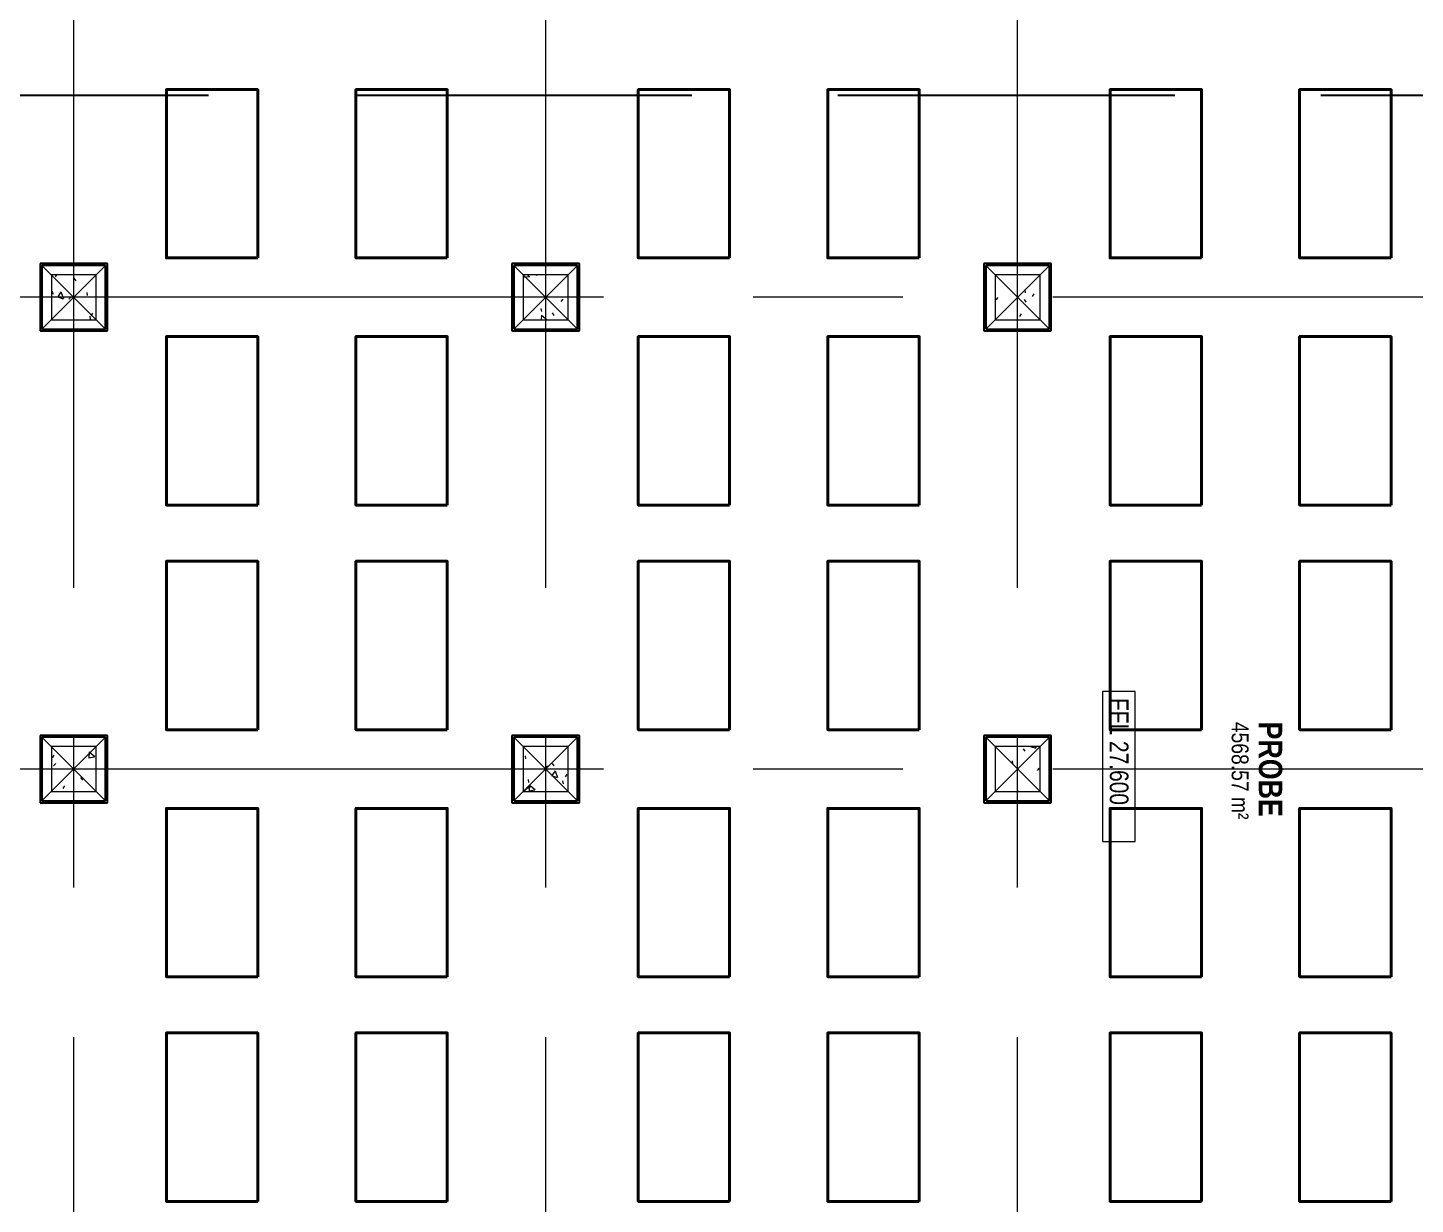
# Model space of a CAD drawing. Extents: x -14231 to 516634, y -267190 to 70805.
# Drawn here: x 418883 to 455932, y -110319 to -78894 of the extents above; entities that cross this region are included whole.
import ezdxf

# ---------------------------------------------------------------- set-up
doc = ezdxf.new("R2010")
doc.units = 0
doc.header["$LTSCALE"] = 8
doc.linetypes.add('IDA - Grid Line', pattern=[3500, 2000, -500, 500, -500])
doc.linetypes.add('IDA - Hidden 065', pattern=[537.5, 375, -162.5])
doc.layers.get('0').update_dxf_attribs({"color": 1, "linetype": 'CONTINUOUS'})
doc.layers.add('0-1.7M Column', color=254, linetype='CONTINUOUS')
doc.layers.add('0-T50单抗铝蜂巢库板H5000', color=3, linetype='CONTINUOUS')
for name, color, linetype, lineweight in [('A-_ANOTGRID_E', 7, 'CONTINUOUS', 9), ('A-_ROOMNAME_A', 7, 'CONTINUOUS', 9), ('A-ANOT----_D', 7, 'CONTINUOUS', 9), ('A-COLN----_E', 7, 'CONTINUOUS', 9), ('A-COLN----_E1', 7, 'CONTINUOUS', 9)]:
    doc.layers.add(name, color=color, linetype=linetype, lineweight=lineweight)
doc.styles.add('Arial', font='arial.ttf', dxfattribs={"width": 0.8, "height": 0.25})
doc.styles.add('Arial Narrow_3', font='ARIALN.TTF', dxfattribs={"height": 0.35})
doc.styles.add('Arial Narrow_B_3', font='ARIALNB.TTF', dxfattribs={"height": 2.6})

# ---------------------------------------------------------------- blocks, each defined once
blk = doc.blocks.new('IDA - Rectangle Column - 1200W X 1200D-V76-PH1 LEVEL 3 - PROBE')
at = {"layer": 'A-COLN----_E1'}
h = blk.add_hatch(dxfattribs=at)
h.set_pattern_fill('FP_72', color=256, style=0, pattern_type=2)
h.set_pattern_definition([(50, (-904857.2, -375956.1), (1821.8403, -159.3907), [190.5, -2095.5]), (355, (-904857.2, -375956.1), (-352.428, 1910.5674), [152.4, -1676.4]), (100.451, (-904705.4, -375969.4), (1469.4262, 1751.166), [161.9, -1780.901]), (46.184, (-904857.2, -375448.1), (2710.791, -420.428), [285.75, -3143.25]), (96.636, (-904631.3, -375483.2), (2374.0256, 2474.276), [242.85, -2671.351]), (351.184, (-904857.2, -375448), (2374.05, 2474.2525), [228.6, -2514.6]), (21, (-904603.2, -375575.1), (1516.1442, -1022.6516), [190.5, -2095.5]), (326, (-904603.2, -375575.1), (618.021, 1841.8805), [152.4, -1676.4]), (71.451, (-904476.8, -375660.3), (2134.1713, 819.2124), [161.9, -1780.901]), (37.5, (-904857.2, -375956.1), (30.88603, 845.5504), [83.82, -1572.26, 83.82, -3300.73]), (37.5, (-904857.2, -375956.1), (30.88603, 845.5504), [-1739.9, -1617.98, 83.82, -1598.93]), (7.5, (-904857.2, -375956.1), (668.1966, 1001.80575), [83.82, -886.46, 83.82, -1534.16, -641.35]), (7.5, (-904857.2, -375956.1), (668.1966, 1001.80575), [-2588.26, 83.82, -557.53]), (327.5, (-905423.6, -375956.1), (1355.90933, -57.2896), [83.82, -551.18, 83.82, -4526.28]), (327.5, (-905423.6, -375956.1), (1355.90933, -57.2896), [-718.82, -1897.38, 83.82, -2545.08]), (317.5, (-905677.6, -375956.1), (1481.2932, 254.2664), [83.82, -741.68, 83.82, -3098.8]), (317.5, (-905677.6, -375956.1), (1481.2932, 254.2664), [-909.32, -1231.9, 83.82, -1783.08])])
h.paths.add_polyline_path([(600, -600), (600, 600), (-600, 600), (-600, -600)])
at = {"layer": 'A-COLN----_E'}
for p, q in [((600, 600), (-600, 600)), ((-600, 600), (-600, -600)), ((600, -600), (600, 600)), ((-600, -600), (600, -600))]:
    blk.add_line(p, q, dxfattribs=at)
blk = doc.blocks.new('IDA - Rectangle Column - 1200W X 1200D-V77-PH1 LEVEL 3 - PROBE')
at = {"layer": 'A-COLN----_E1'}
h = blk.add_hatch(dxfattribs=at)
h.set_pattern_fill('FP_73', color=256, style=0, pattern_type=2)
h.set_pattern_definition([(50, (-904857.2, -363356.1), (1821.8403, -159.3907), [190.5, -2095.5]), (355, (-904857.2, -363356.1), (-352.428, 1910.5674), [152.4, -1676.4]), (100.451, (-904705.4, -363369.4), (1469.4262, 1751.166), [161.9, -1780.901]), (46.184, (-904857.2, -362848.1), (2710.791, -420.428), [285.75, -3143.25]), (96.636, (-904631.3, -362883.2), (2374.0256, 2474.276), [242.85, -2671.351]), (351.184, (-904857.2, -362848), (2374.05, 2474.2525), [228.6, -2514.6]), (21, (-904603.2, -362975.1), (1516.1442, -1022.6516), [190.5, -2095.5]), (326, (-904603.2, -362975.1), (618.021, 1841.8805), [152.4, -1676.4]), (71.451, (-904476.8, -363060.3), (2134.1713, 819.2124), [161.9, -1780.901]), (37.5, (-904857.2, -363356.1), (30.88603, 845.5504), [83.82, -1572.26, 83.82, -3300.73]), (37.5, (-904857.2, -363356.1), (30.88603, 845.5504), [-1739.9, -1617.98, 83.82, -1598.93]), (7.5, (-904857.2, -363356.1), (668.1966, 1001.80575), [83.82, -886.46, 83.82, -1534.16, -641.35]), (7.5, (-904857.2, -363356.1), (668.1966, 1001.80575), [-2588.26, 83.82, -557.53]), (327.5, (-905423.6, -363356.1), (1355.90933, -57.2896), [83.82, -551.18, 83.82, -4526.28]), (327.5, (-905423.6, -363356.1), (1355.90933, -57.2896), [-718.82, -1897.38, 83.82, -2545.08]), (317.5, (-905677.6, -363356.1), (1481.2932, 254.2664), [83.82, -741.68, 83.82, -3098.8]), (317.5, (-905677.6, -363356.1), (1481.2932, 254.2664), [-909.32, -1231.9, 83.82, -1783.08])])
h.paths.add_polyline_path([(600, -600), (600, 600), (-600, 600), (-600, -600)])
at = {"layer": 'A-COLN----_E'}
for p, q in [((600, 600), (-600, 600)), ((-600, 600), (-600, -600)), ((600, -600), (600, 600)), ((-600, -600), (600, -600))]:
    blk.add_line(p, q, dxfattribs=at)
blk = doc.blocks.new('IDA - Rectangle Column - 1200W X 1200D-V78-PH1 LEVEL 3 - PROBE')
at = {"layer": 'A-COLN----_E1'}
h = blk.add_hatch(dxfattribs=at)
h.set_pattern_fill('FP_74', color=256, style=0, pattern_type=2)
h.set_pattern_definition([(50, (-904857.2, -350756.1), (1821.8403, -159.3907), [190.5, -2095.5]), (355, (-904857.2, -350756.1), (-352.428, 1910.5674), [152.4, -1676.4]), (100.451, (-904705.4, -350769.4), (1469.4262, 1751.166), [161.9, -1780.901]), (46.184, (-904857.2, -350248.1), (2710.791, -420.428), [285.75, -3143.25]), (96.636, (-904631.3, -350283.2), (2374.0256, 2474.276), [242.85, -2671.351]), (351.184, (-904857.2, -350248), (2374.05, 2474.2525), [228.6, -2514.6]), (21, (-904603.2, -350375.1), (1516.1442, -1022.6516), [190.5, -2095.5]), (326, (-904603.2, -350375.1), (618.021, 1841.8805), [152.4, -1676.4]), (71.451, (-904476.8, -350460.3), (2134.1713, 819.2124), [161.9, -1780.901]), (37.5, (-904857.2, -350756.1), (30.88603, 845.5504), [83.82, -1572.26, 83.82, -3300.73]), (37.5, (-904857.2, -350756.1), (30.88603, 845.5504), [-1739.9, -1617.98, 83.82, -1598.93]), (7.5, (-904857.2, -350756.1), (668.1966, 1001.80575), [83.82, -886.46, 83.82, -1534.16, -641.35]), (7.5, (-904857.2, -350756.1), (668.1966, 1001.80575), [-2588.26, 83.82, -557.53]), (327.5, (-905423.6, -350756.1), (1355.90933, -57.2896), [83.82, -551.18, 83.82, -4526.28]), (327.5, (-905423.6, -350756.1), (1355.90933, -57.2896), [-718.82, -1897.38, 83.82, -2545.08]), (317.5, (-905677.6, -350756.1), (1481.2932, 254.2664), [83.82, -741.68, 83.82, -3098.8]), (317.5, (-905677.6, -350756.1), (1481.2932, 254.2664), [-909.32, -1231.9, 83.82, -1783.08])])
h.paths.add_polyline_path([(600, -600), (600, 600), (-600, 600), (-600, -600)])
at = {"layer": 'A-COLN----_E'}
for p, q in [((600, 600), (-600, 600)), ((-600, 600), (-600, -600)), ((600, -600), (600, 600)), ((-600, -600), (600, -600))]:
    blk.add_line(p, q, dxfattribs=at)
blk = doc.blocks.new('IDA - Rectangle Column - 1200W X 1200D-V92-PH1 LEVEL 3 - PROBE')
at = {"layer": 'A-COLN----_E1'}
h = blk.add_hatch(dxfattribs=at)
h.set_pattern_fill('FP_88', color=256, style=0, pattern_type=2)
h.set_pattern_definition([(50, (-892257.2, -375956.1), (1821.8403, -159.3907), [190.5, -2095.5]), (355, (-892257.2, -375956.1), (-352.428, 1910.5674), [152.4, -1676.4]), (100.451, (-892105.4, -375969.4), (1469.4262, 1751.166), [161.9, -1780.901]), (46.184, (-892257.2, -375448.1), (2710.791, -420.428), [285.75, -3143.25]), (96.636, (-892031.3, -375483.2), (2374.0256, 2474.276), [242.85, -2671.351]), (351.184, (-892257.2, -375448), (2374.05, 2474.2525), [228.6, -2514.6]), (21, (-892003.2, -375575.1), (1516.1442, -1022.6516), [190.5, -2095.5]), (326, (-892003.2, -375575.1), (618.021, 1841.8805), [152.4, -1676.4]), (71.451, (-891876.8, -375660.3), (2134.1713, 819.2124), [161.9, -1780.901]), (37.5, (-892257.2, -375956.1), (30.88603, 845.5504), [83.82, -1572.26, 83.82, -3300.73]), (37.5, (-892257.2, -375956.1), (30.88603, 845.5504), [-1739.9, -1617.98, 83.82, -1598.93]), (7.5, (-892257.2, -375956.1), (668.1966, 1001.80575), [83.82, -886.46, 83.82, -1534.16, -641.35]), (7.5, (-892257.2, -375956.1), (668.1966, 1001.80575), [-2588.26, 83.82, -557.53]), (327.5, (-892823.6, -375956.1), (1355.90933, -57.2896), [83.82, -551.18, 83.82, -4526.28]), (327.5, (-892823.6, -375956.1), (1355.90933, -57.2896), [-718.82, -1897.38, 83.82, -2545.08]), (317.5, (-893077.6, -375956.1), (1481.2932, 254.2664), [83.82, -741.68, 83.82, -3098.8]), (317.5, (-893077.6, -375956.1), (1481.2932, 254.2664), [-909.32, -1231.9, 83.82, -1783.08])])
h.paths.add_polyline_path([(600, -600), (600, 600), (-600, 600), (-600, -600)])
at = {"layer": 'A-COLN----_E'}
for p, q in [((600, 600), (-600, 600)), ((-600, 600), (-600, -600)), ((600, -600), (600, 600)), ((-600, -600), (600, -600))]:
    blk.add_line(p, q, dxfattribs=at)
blk = doc.blocks.new('IDA - Rectangle Column - 1200W X 1200D-V93-PH1 LEVEL 3 - PROBE')
at = {"layer": 'A-COLN----_E1'}
h = blk.add_hatch(dxfattribs=at)
h.set_pattern_fill('FP_89', color=256, style=0, pattern_type=2)
h.set_pattern_definition([(50, (-892257.2, -363356.1), (1821.8403, -159.3907), [190.5, -2095.5]), (355, (-892257.2, -363356.1), (-352.428, 1910.5674), [152.4, -1676.4]), (100.451, (-892105.4, -363369.4), (1469.4262, 1751.166), [161.9, -1780.901]), (46.184, (-892257.2, -362848.1), (2710.791, -420.428), [285.75, -3143.25]), (96.636, (-892031.3, -362883.2), (2374.0256, 2474.276), [242.85, -2671.351]), (351.184, (-892257.2, -362848), (2374.05, 2474.2525), [228.6, -2514.6]), (21, (-892003.2, -362975.1), (1516.1442, -1022.6516), [190.5, -2095.5]), (326, (-892003.2, -362975.1), (618.021, 1841.8805), [152.4, -1676.4]), (71.451, (-891876.8, -363060.3), (2134.1713, 819.2124), [161.9, -1780.901]), (37.5, (-892257.2, -363356.1), (30.88603, 845.5504), [83.82, -1572.26, 83.82, -3300.73]), (37.5, (-892257.2, -363356.1), (30.88603, 845.5504), [-1739.9, -1617.98, 83.82, -1598.93]), (7.5, (-892257.2, -363356.1), (668.1966, 1001.80575), [83.82, -886.46, 83.82, -1534.16, -641.35]), (7.5, (-892257.2, -363356.1), (668.1966, 1001.80575), [-2588.26, 83.82, -557.53]), (327.5, (-892823.6, -363356.1), (1355.90933, -57.2896), [83.82, -551.18, 83.82, -4526.28]), (327.5, (-892823.6, -363356.1), (1355.90933, -57.2896), [-718.82, -1897.38, 83.82, -2545.08]), (317.5, (-893077.6, -363356.1), (1481.2932, 254.2664), [83.82, -741.68, 83.82, -3098.8]), (317.5, (-893077.6, -363356.1), (1481.2932, 254.2664), [-909.32, -1231.9, 83.82, -1783.08])])
h.paths.add_polyline_path([(600, -600), (600, 600), (-600, 600), (-600, -600)])
at = {"layer": 'A-COLN----_E'}
for p, q in [((600, 600), (-600, 600)), ((-600, 600), (-600, -600)), ((600, -600), (600, 600)), ((-600, -600), (600, -600))]:
    blk.add_line(p, q, dxfattribs=at)
blk = doc.blocks.new('IDA - Rectangle Column - 1200W X 1200D-V94-PH1 LEVEL 3 - PROBE')
at = {"layer": 'A-COLN----_E1'}
h = blk.add_hatch(dxfattribs=at)
h.set_pattern_fill('FP_90', color=256, style=0, pattern_type=2)
h.set_pattern_definition([(50, (-892257.2, -350756.1), (1821.8403, -159.3907), [190.5, -2095.5]), (355, (-892257.2, -350756.1), (-352.428, 1910.5674), [152.4, -1676.4]), (100.451, (-892105.4, -350769.4), (1469.4262, 1751.166), [161.9, -1780.901]), (46.184, (-892257.2, -350248.1), (2710.791, -420.428), [285.75, -3143.25]), (96.636, (-892031.3, -350283.2), (2374.0256, 2474.276), [242.85, -2671.351]), (351.184, (-892257.2, -350248), (2374.05, 2474.2525), [228.6, -2514.6]), (21, (-892003.2, -350375.1), (1516.1442, -1022.6516), [190.5, -2095.5]), (326, (-892003.2, -350375.1), (618.021, 1841.8805), [152.4, -1676.4]), (71.451, (-891876.8, -350460.3), (2134.1713, 819.2124), [161.9, -1780.901]), (37.5, (-892257.2, -350756.1), (30.88603, 845.5504), [83.82, -1572.26, 83.82, -3300.73]), (37.5, (-892257.2, -350756.1), (30.88603, 845.5504), [-1739.9, -1617.98, 83.82, -1598.93]), (7.5, (-892257.2, -350756.1), (668.1966, 1001.80575), [83.82, -886.46, 83.82, -1534.16, -641.35]), (7.5, (-892257.2, -350756.1), (668.1966, 1001.80575), [-2588.26, 83.82, -557.53]), (327.5, (-892823.6, -350756.1), (1355.90933, -57.2896), [83.82, -551.18, 83.82, -4526.28]), (327.5, (-892823.6, -350756.1), (1355.90933, -57.2896), [-718.82, -1897.38, 83.82, -2545.08]), (317.5, (-893077.6, -350756.1), (1481.2932, 254.2664), [83.82, -741.68, 83.82, -3098.8]), (317.5, (-893077.6, -350756.1), (1481.2932, 254.2664), [-909.32, -1231.9, 83.82, -1783.08])])
h.paths.add_polyline_path([(600, -600), (600, 600), (-600, 600), (-600, -600)])
at = {"layer": 'A-COLN----_E'}
for p, q in [((600, 600), (-600, 600)), ((-600, 600), (-600, -600)), ((600, -600), (600, 600)), ((-600, -600), (600, -600))]:
    blk.add_line(p, q, dxfattribs=at)
blk = doc.blocks.new('Spot Elevations - 16L x 3_5H - FFL-605359-PH1 LEVEL 3 - PROBE')
at = {"layer": 'A-ANOT----_D'}
for p, q in [((16, 3.5), (0, 3.5)), ((0, 3.5), (0, 0)), ((16, 0), (16, 3.5)), ((0, 0), (16, 0))]:
    blk.add_line(p, q, dxfattribs=at)
blk = doc.blocks.new('A$C3c950bc4')
at = {"layer": 'A-COLN----_E1', "color": 8, "lineweight": 9}
for p, q in [((26050, 850), (24350, -850)), ((24350, 850), (26050, -850)), ((38650, 850), (36950, -850)), ((36950, 850), (38650, -850))]:
    blk.add_line(p, q, dxfattribs=at)
for points in [[(24350, 850), (26050, 850), (26050, -850), (24350, -850)], [(36950, 850), (38650, 850), (38650, -850), (36950, -850)]]:
    blk.add_lwpolyline(points, close=True, dxfattribs=at)

msp = doc.modelspace()

# ---------------------------------------------------------------- linework, layer by layer
at = {"linetype": 'IDA - Hidden 065', "ltscale": 3}
msp.add_lwpolyline([(414713, -80693.7), (481513, -80693.7), (481513, -72893.7)], dxfattribs=at)
at = {"color": 2, "lineweight": 40}
for points in [[(425025.4, -85043.7), (425025.4, -80543.7), (422585.4, -80543.7), (422585.4, -85043.7)], [(430085.4, -85043.7), (430085.4, -80543.7), (427645.4, -80543.7), (427645.4, -85043.7)], [(437625.4, -85043.7), (437625.4, -80543.7), (435185.4, -80543.7), (435185.4, -85043.7)], [(442685.4, -85043.7), (442685.4, -80543.7), (440245.4, -80543.7), (440245.4, -85043.7)], [(450225.4, -85043.7), (450225.4, -80543.7), (447785.4, -80543.7), (447785.4, -85043.7)], [(455285.4, -85043.7), (455285.4, -80543.7), (452845.4, -80543.7), (452845.4, -85043.7)], [(425025.4, -97643.7), (425025.4, -93143.7), (422585.4, -93143.7), (422585.4, -97643.7)], [(430085.4, -97643.7), (430085.4, -93143.7), (427645.4, -93143.7), (427645.4, -97643.7)], [(437625.4, -97643.7), (437625.4, -93143.7), (435185.4, -93143.7), (435185.4, -97643.7)], [(442685.4, -97643.7), (442685.4, -93143.7), (440245.4, -93143.7), (440245.4, -97643.7)], [(450225.4, -97643.7), (450225.4, -93143.7), (447785.4, -93143.7), (447785.4, -97643.7)], [(455285.4, -97643.7), (455285.4, -93143.7), (452845.4, -93143.7), (452845.4, -97643.7)], [(425025.4, -110243.7), (425025.4, -105743.7), (422585.4, -105743.7), (422585.4, -110243.7)], [(430085.4, -110243.7), (430085.4, -105743.7), (427645.4, -105743.7), (427645.4, -110243.7)], [(437625.4, -110243.7), (437625.4, -105743.7), (435185.4, -105743.7), (435185.4, -110243.7)], [(442685.4, -110243.7), (442685.4, -105743.7), (440245.4, -105743.7), (440245.4, -110243.7)], [(450225.4, -110243.7), (450225.4, -105743.7), (447785.4, -105743.7), (447785.4, -110243.7)], [(455285.4, -110243.7), (455285.4, -105743.7), (452845.4, -105743.7), (452845.4, -110243.7)]]:
    msp.add_lwpolyline(points, close=True, dxfattribs=at)
at = {"color": 2, "lineweight": 40, "elevation": 0}
for points in [[(425025.4, -91643.7), (425025.4, -87143.7), (422585.4, -87143.7), (422585.4, -91643.7)], [(430085.4, -91643.7), (430085.4, -87143.7), (427645.4, -87143.7), (427645.4, -91643.7)], [(437625.4, -91643.7), (437625.4, -87143.7), (435185.4, -87143.7), (435185.4, -91643.7)], [(442685.4, -91643.7), (442685.4, -87143.7), (440245.4, -87143.7), (440245.4, -91643.7)], [(450225.4, -91643.7), (450225.4, -87143.7), (447785.4, -87143.7), (447785.4, -91643.7)], [(455285.4, -91643.7), (455285.4, -87143.7), (452845.4, -87143.7), (452845.4, -91643.7)], [(425025.4, -104243.7), (425025.4, -99743.7), (422585.4, -99743.7), (422585.4, -104243.7)], [(430085.4, -104243.7), (430085.4, -99743.7), (427645.4, -99743.7), (427645.4, -104243.7)], [(437625.4, -104243.7), (437625.4, -99743.7), (435185.4, -99743.7), (435185.4, -104243.7)], [(442685.4, -104243.7), (442685.4, -99743.7), (440245.4, -99743.7), (440245.4, -104243.7)], [(450225.4, -104243.7), (450225.4, -99743.7), (447785.4, -99743.7), (447785.4, -104243.7)], [(455285.4, -104243.7), (455285.4, -99743.7), (452845.4, -99743.7), (452845.4, -104243.7)]]:
    msp.add_lwpolyline(points, close=True, dxfattribs=at)
at = {"layer": '0-T50单抗铝蜂巢库板H5000', "lineweight": -3}
for p, q in [((421013, -85193.7), (419213, -85193.7)), ((419213, -85193.7), (419213, -86993.7)), ((421013, -86993.7), (421013, -85193.7)), ((433613, -85193.7), (431813, -85193.7)), ((431813, -85193.7), (431813, -86993.7)), ((433613, -86993.7), (433613, -85193.7)), ((446213, -85193.7), (444413, -85193.7)), ((444413, -85193.7), (444413, -86993.7)), ((446213, -86993.7), (446213, -85193.7)), ((420963, -85243.7), (419263, -85243.7)), ((419263, -85243.7), (419263, -86943.7)), ((420963, -86943.7), (420963, -85243.7)), ((433563, -85243.7), (431863, -85243.7)), ((431863, -85243.7), (431863, -86943.7)), ((433563, -86943.7), (433563, -85243.7)), ((446163, -85243.7), (444463, -85243.7)), ((444463, -85243.7), (444463, -86943.7)), ((446163, -86943.7), (446163, -85243.7)), ((419213, -86993.7), (421013, -86993.7)), ((419263, -86943.7), (420963, -86943.7)), ((431813, -86993.7), (433613, -86993.7)), ((431863, -86943.7), (433563, -86943.7)), ((444413, -86993.7), (446213, -86993.7)), ((444463, -86943.7), (446163, -86943.7)), ((421013, -97793.7), (419213, -97793.7)), ((419213, -97793.7), (419213, -99593.7)), ((421013, -99593.7), (421013, -97793.7)), ((433613, -97793.7), (431813, -97793.7)), ((431813, -97793.7), (431813, -99593.7)), ((433613, -99593.7), (433613, -97793.7)), ((446213, -97793.7), (444413, -97793.7)), ((444413, -97793.7), (444413, -99593.7)), ((446213, -99593.7), (446213, -97793.7)), ((420963, -97843.7), (419263, -97843.7)), ((419263, -97843.7), (419263, -99543.7)), ((420963, -99543.7), (420963, -97843.7)), ((433563, -97843.7), (431863, -97843.7)), ((431863, -97843.7), (431863, -99543.7)), ((433563, -99543.7), (433563, -97843.7)), ((446163, -97843.7), (444463, -97843.7)), ((444463, -97843.7), (444463, -99543.7)), ((446163, -99543.7), (446163, -97843.7)), ((419213, -99593.7), (421013, -99593.7)), ((419263, -99543.7), (420963, -99543.7)), ((431813, -99593.7), (433613, -99593.7)), ((431863, -99543.7), (433563, -99543.7)), ((444413, -99593.7), (446213, -99593.7)), ((444463, -99543.7), (446163, -99543.7))]:
    msp.add_line(p, q, dxfattribs=at)
at = {"layer": 'A-_ANOTGRID_E', "color": 8, "linetype": 'IDA - Grid Line', "true_color": 0x808080}
for p, q in [((420113, -149857.7), (420113, -50848.6)), ((432713, -149857.7), (432713, -50848.6)), ((445313, -149857.7), (445313, -50848.6)), ((490253.6, -86093.7), (402743.7, -86093.7)), ((490253.6, -98693.7), (402743.7, -98693.7))]:
    msp.add_line(p, q, dxfattribs=at)

# ---------------------------------------------------------------- block references
at = {"layer": '0-1.7M Column', "color": 30, "lineweight": 35, "true_color": 0xf26722, "rotation": 270}
for p in [(420113, -60893.7), (432713, -60893.7), (445313, -60893.7)]:
    msp.add_blockref('A$C3c950bc4', p, dxfattribs=at)
at = {"layer": 'A-ANOT----_D', "xscale": 249.9999999999999, "yscale": 249.9999999999999, "zscale": 249.9999999999999, "rotation": 270}
msp.add_blockref('Spot Elevations - 16L x 3_5H - FFL-605359-PH1 LEVEL 3 - PROBE', (447577.4, -96626.3), dxfattribs=at)
at = {"layer": 'A-COLN----_E1', "lineweight": 9, "rotation": 270}
for name, p in [('IDA - Rectangle Column - 1200W X 1200D-V94-PH1 LEVEL 3 - PROBE', (420113, -86093.7)), ('IDA - Rectangle Column - 1200W X 1200D-V93-PH1 LEVEL 3 - PROBE', (432713, -86093.7)), ('IDA - Rectangle Column - 1200W X 1200D-V92-PH1 LEVEL 3 - PROBE', (445313, -86093.7)), ('IDA - Rectangle Column - 1200W X 1200D-V78-PH1 LEVEL 3 - PROBE', (420113, -98693.7)), ('IDA - Rectangle Column - 1200W X 1200D-V77-PH1 LEVEL 3 - PROBE', (432713, -98693.7)), ('IDA - Rectangle Column - 1200W X 1200D-V76-PH1 LEVEL 3 - PROBE', (445313, -98693.7))]:
    msp.add_blockref(name, p, dxfattribs=at)

# ---------------------------------------------------------------- texts
at = {"layer": 'A-_ROOMNAME_A', "attachment_point": 1, "rotation": 270}
for s, insert, char_height, width, style in [('4568.57 m²', (451480.6, -97433.1), 450, 3066.455, 'Arial Narrow_3'), ('PROBE', (452379.2, -97425.6), 625, 3086.497, 'Arial Narrow_B_3')]:
    msp.add_mtext(s, dxfattribs=dict(at, insert=insert, char_height=char_height, width=width, style=style))
at = {"layer": 'A-ANOT----_D', "insert": (448275, -96796), "char_height": 500, "width": 4272.668, "attachment_point": 1, "rotation": 270, "line_spacing_factor": 0.941778, "style": 'Arial'}
msp.add_mtext('FFL 27.600', dxfattribs=at)

doc.saveas('drawing.dxf')
